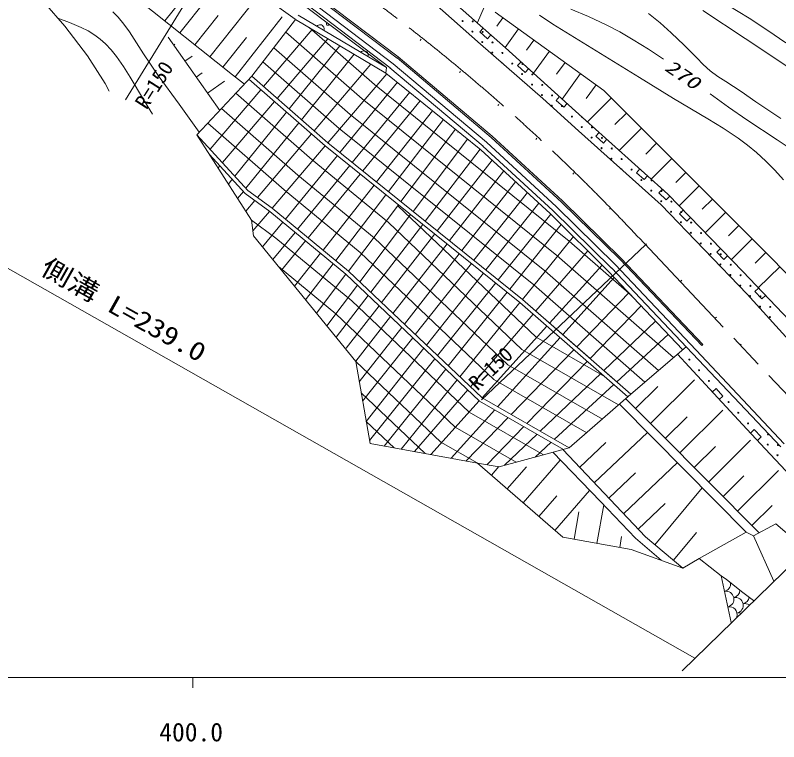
# Model space of a CAD drawing. Units: millimetres, scale not verified. Extents: x 40000 to 680000, y 20000 to 380000.
# Drawn here: x 450620 to 525351, y 198715 to 269808 of the extents above; entities that cross this region are included whole.
import ezdxf
from ezdxf.enums import TextEntityAlignment as Align

# ---------------------------------------------------------------- set-up
doc = ezdxf.new("R2010")
doc.units = ezdxf.units.MM
doc.header["$LTSCALE"] = 1000
doc.linetypes.add('CHAIN', pattern=[18.5, 12, -1.5, 3.5, -1.5])
for name, color, linetype, lineweight in [('M-BGD', 7, 'Continuous', 13), ('M-BMK', 2, 'CHAIN', 13), ('M-STR-HTXT', 7, 'Continuous', 13), ('M-TTL-BAND', 7, 'Continuous', 13)]:
    doc.layers.add(name, color=color, linetype=linetype, lineweight=lineweight)
doc.styles.add('ＭＳ ゴシック', font='')
doc.styles.add('ＭＳ 明朝', font='')
doc.styles.get('ＭＳ ゴシック').set_extended_font_data('MS Gothic')
doc.styles.get('ＭＳ 明朝').set_extended_font_data('MS Mincho')

msp = doc.modelspace()

# ---------------------------------------------------------------- linework, layer by layer
at = {"layer": 'M-BGD'}
for p, q in [((472801, 280019), (461416, 261534)), ((478029, 269414), (470489, 274853)), ((466726, 268099), (471280, 273815)), ((471879, 263993), (460100, 273379)), ((491326, 273044), (498610, 266619)), ((465253, 269273), (467478, 272065)), ((469670, 265753), (474270, 271526)), ((479855, 271791), (487996, 265625)), ((479945, 271911), (488086, 265744)), ((522452, 269519), (518879, 271720)), ((453489, 271031), (455460, 268731)), ((479041, 270661), (486952, 264702)), ((479146, 270849), (487321, 264652)), ((479448, 271247), (487623, 265050)), ((496161, 266979), (491636, 270984)), ((496534, 270594), (495858, 269095)), ((460172, 270149), (460684, 269621)), ((468198, 266926), (470486, 269798)), ((486952, 264702), (478321, 269819)), ((497588, 270119), (508235, 262454)), ((503231, 268945), (501931, 269822)), ((505008, 270416), (506744, 269679)), ((513731, 269065), (512591, 269994)), ((517936, 270291), (522076, 267531)), ((454771, 269535), (455933, 269109)), ((455933, 269109), (457075, 268625)), ((460684, 269621), (461262, 268926)), ((472154, 263778), (476744, 269640)), ((478066, 269389), (473761, 263841)), ((486908, 264147), (478066, 269389)), ((498349, 269571), (497755, 268747)), ((506744, 269679), (508460, 268884)), ((514822, 268099), (513731, 269065)), ((524275, 268331), (522452, 269519)), ((455460, 268731), (457700, 265850)), ((457075, 268625), (457750, 268279)), ((461262, 268926), (461800, 268182)), ((474918, 262831), (479686, 268429)), ((479394, 268602), (485783, 263023)), ((496414, 268556), (496084, 268181)), ((499870, 268476), (498563, 266661)), ((507485, 266326), (503231, 268945)), ((508460, 268884), (509797, 268174)), ((526062, 267096), (524275, 268331)), ((457750, 268279), (458403, 267877)), ((458403, 267877), (458944, 267470)), ((461800, 268182), (463174, 266027)), ((470629, 260497), (465575, 267670)), ((470947, 264735), (473259, 267636)), ((477099, 268143), (484563, 261626)), ((496084, 268181), (496834, 267519)), ((496834, 267519), (497164, 267894)), ((509797, 268174), (511108, 267409)), ((516094, 266887), (514822, 268099)), ((458944, 267470), (459454, 267009)), ((459454, 267009), (460016, 266410)), ((466127, 266887), (466245, 266970)), ((476249, 261669), (481228, 267515)), ((477418, 260648), (482395, 266823)), ((490259, 267336), (490351, 267455)), ((502248, 261653), (496161, 266979)), ((501391, 267381), (500677, 266389)), ((511108, 267409), (512596, 266483)), ((517320, 265637), (516094, 266887)), ((522076, 267531), (526238, 264750)), ((460016, 266410), (460535, 265769)), ((475926, 266631), (483390, 260114)), ((498610, 266619), (506157, 259804)), ((502912, 266286), (501362, 264134)), ((511729, 263711), (507485, 266326)), ((512596, 266483), (514081, 265525)), ((457700, 265850), (459416, 263133)), ((460535, 265769), (461230, 264781)), ((463174, 266027), (464598, 263908)), ((467230, 265321), (467937, 265819)), ((478628, 259591), (483805, 265987)), ((487990, 265630), (497207, 257856)), ((488086, 265744), (497303, 257971)), ((517961, 264976), (517320, 265637)), ((461230, 264781), (461871, 263765)), ((474855, 265251), (482319, 258734)), ((479880, 258499), (485436, 265020)), ((486952, 264702), (486908, 264147)), ((487300, 264668), (496413, 256992)), ((487623, 265050), (496735, 257374)), ((500126, 265250), (499791, 264879)), ((499791, 264879), (500533, 264209)), ((500533, 264209), (500868, 264580)), ((504433, 265191), (503597, 264031)), ((518641, 264363), (517961, 264976)), ((464598, 263908), (466672, 261110)), ((468334, 263755), (468923, 264170)), ((473761, 263841), (468405, 258122)), ((473047, 263079), (471879, 263993)), ((473761, 263841), (481225, 257324)), ((473761, 263841), (481225, 257324)), ((481225, 257324), (486986, 264085)), ((486908, 264147), (496186, 256653)), ((494090, 264199), (494188, 264313)), ((505954, 264096), (504162, 261607)), ((519389, 263821), (518641, 264363)), ((520175, 263326), (519389, 263821)), ((459416, 263133), (459811, 262391)), ((461871, 263765), (463168, 261551)), ((469437, 262189), (471086, 263351)), ((473498, 263540), (480968, 257018)), ((482399, 256380), (488021, 263248)), ((515058, 261668), (511729, 263711)), ((521667, 262357), (520175, 263326)), ((469701, 256707), (474658, 262527)), ((485783, 263023), (504835, 247705)), ((507475, 263001), (506518, 261672)), ((508235, 262454), (515610, 255061)), ((523122, 261340), (521667, 262357)), ((472209, 262184), (479679, 255662)), ((483606, 255410), (489226, 262275)), ((484563, 261626), (503615, 246308)), ((505736, 258512), (502248, 261653)), ((503899, 261843), (503564, 261472)), ((508973, 261714), (506631, 259378)), ((518418, 259675), (515058, 261668)), ((518652, 262122), (520418, 260825)), ((463168, 261551), (464047, 260130)), ((466672, 261110), (468633, 258366)), ((470903, 255393), (475990, 261365)), ((484646, 254574), (490264, 261437)), ((497861, 260963), (497958, 261077)), ((503564, 261472), (504307, 260802)), ((504307, 260802), (504642, 261173)), ((520418, 260825), (522213, 259582)), ((525563, 259703), (523122, 261340)), ((470816, 260697), (478286, 254174)), ((472114, 254070), (477167, 260337)), ((483390, 260114), (502442, 244796)), ((485988, 253495), (491468, 260464)), ((510448, 260236), (509317, 259108)), ((487147, 252563), (492530, 259606)), ((506157, 259804), (514126, 252641)), ((519912, 258748), (518418, 259675)), ((522213, 259582), (525188, 257631)), ((469463, 259252), (476933, 252730)), ((473200, 252884), (478377, 259280)), ((482319, 258734), (501371, 243416)), ((488369, 251580), (493711, 258652)), ((511923, 258757), (509742, 256582)), ((521367, 257773), (519912, 258748)), ((468405, 258122), (473401, 252664)), ((468405, 258122), (473738, 249751)), ((468405, 258122), (473401, 252664)), ((474328, 251984), (479620, 258195)), ((497202, 257860), (504083, 251526)), ((497303, 257971), (504184, 251637)), ((513839, 251265), (505736, 258512)), ((507778, 258348), (507443, 257976)), ((507443, 257976), (508187, 257307)), ((481225, 257324), (500277, 242006)), ((481225, 257324), (500277, 242006)), ((489562, 250621), (494901, 257690)), ((496735, 257374), (503593, 251058)), ((501561, 257663), (501663, 257772)), ((508187, 257307), (508521, 257679)), ((513398, 257279), (512348, 256231)), ((522290, 257090), (521367, 257773)), ((523162, 256370), (522290, 257090)), ((525188, 257631), (528153, 255616)), ((475772, 250925), (480965, 257020)), ((480968, 257018), (500020, 241700)), ((490751, 249665), (496141, 256689)), ((496186, 256653), (502980, 250402)), ((496396, 257006), (503254, 250690)), ((524090, 255527), (523162, 256370)), ((469646, 256174), (473133, 252365)), ((477063, 249861), (482146, 256071)), ((479679, 255662), (487139, 249515)), ((491927, 248720), (497292, 255635)), ((514873, 255800), (512853, 253785)), ((470469, 254883), (470642, 255086)), ((478259, 248876), (483353, 255100)), ((515610, 255061), (523401, 247276)), ((524983, 254634), (524090, 255527)), ((478286, 254174), (485746, 248027)), ((479288, 248028), (484393, 254264)), ((493132, 247751), (498447, 254572)), ((505289, 254377), (505186, 254267)), ((511762, 254766), (511428, 254394)), ((511428, 254394), (512171, 253726)), ((512171, 253726), (512506, 254097)), ((516260, 254412), (515286, 253438)), ((525819, 253720), (524983, 254634)), ((471484, 253288), (471861, 253755)), ((494334, 246785), (499593, 253519)), ((473401, 252664), (475772, 250925)), ((473401, 252664), (475772, 250925)), ((476933, 252730), (484393, 246583)), ((480745, 246827), (485741, 253180)), ((513965, 252794), (513621, 252431)), ((514126, 252641), (514529, 252257)), ((517558, 253115), (515598, 251153)), ((472384, 251876), (472945, 252570)), ((473133, 252365), (475526, 250609)), ((481983, 245807), (486904, 252245)), ((495514, 245836), (500746, 252457)), ((513621, 252431), (514345, 251742)), ((514345, 251742), (514690, 252104)), ((514529, 252257), (521823, 244731)), ((473176, 250632), (474068, 251679)), ((483232, 244778), (488128, 251261)), ((488052, 251159), (501596, 238302)), ((496686, 244893), (501856, 251436)), ((504079, 251529), (509826, 245900)), ((504184, 251637), (509931, 246007)), ((522256, 242504), (513839, 251265)), ((518857, 251817), (517866, 250826)), ((473877, 248701), (475512, 250620)), ((475526, 250609), (482967, 244478)), ((475772, 250925), (483232, 244778)), ((475772, 250925), (483232, 244778)), ((502980, 250402), (508689, 244743)), ((503243, 250700), (508996, 245063)), ((503593, 251058), (509346, 245420)), ((508882, 250942), (508777, 250835)), ((516004, 250734), (515645, 250386)), ((515645, 250386), (516341, 249668)), ((520155, 250520), (518154, 248517)), ((473738, 249751), (476131, 247995)), ((473738, 249751), (473940, 248225)), ((484348, 243718), (489321, 250302)), ((497895, 243921), (503039, 250344)), ((516341, 249668), (516700, 250016)), ((474830, 247133), (476810, 249551)), ((485412, 242708), (490507, 249348)), ((487139, 249515), (500219, 237098)), ((499021, 243016), (504069, 249323)), ((521454, 249222), (520443, 248210)), ((483948, 235941), (473940, 248225)), ((475829, 245907), (478005, 248566)), ((486477, 241697), (491681, 248404)), ((500277, 242006), (505256, 248146)), ((476131, 247995), (483572, 241864)), ((476689, 244852), (479035, 247718)), ((485746, 248027), (498826, 235610)), ((487592, 240639), (492886, 247435)), ((504835, 247705), (510962, 242345)), ((512406, 247442), (512301, 247335)), ((522752, 247925), (520709, 245880)), ((512301, 247335), (496242, 232173)), ((501576, 240869), (506655, 246760)), ((519651, 246972), (519292, 246624)), ((519292, 246624), (519988, 245905)), ((523401, 247276), (528859, 241742)), ((477963, 243288), (480498, 246512)), ((484393, 246583), (497473, 234166)), ((488707, 239580), (494087, 246469)), ((503615, 246308), (515043, 236309)), ((509822, 245903), (517808, 237494)), ((509931, 246007), (517916, 237597)), ((519988, 245905), (520347, 246253)), ((524084, 246584), (523046, 245560)), ((476389, 245219), (481994, 240601)), ((479044, 241961), (481740, 245489)), ((489772, 238569), (495266, 245522)), ((502929, 239685), (508061, 245365)), ((509346, 245420), (517283, 237042)), ((525448, 245201), (523350, 243131)), ((480113, 240648), (482989, 244457)), ((482967, 244478), (496071, 232038)), ((483232, 244778), (496312, 232361)), ((483232, 244778), (496312, 232361)), ((490867, 237530), (496438, 244580)), ((502442, 244796), (513583, 235048)), ((508689, 244743), (515945, 237087)), ((508983, 245076), (516920, 236698)), ((521823, 244731), (529379, 236816)), ((504214, 238561), (509258, 244143)), ((515866, 243882), (515756, 243780)), ((481108, 239427), (484106, 243397)), ((491952, 236500), (497645, 243609)), ((501371, 243416), (512249, 233898)), ((523367, 243114), (523005, 242769)), ((482027, 238298), (485167, 242389)), ((493005, 235500), (498771, 242704)), ((505582, 237364), (510688, 242634)), ((525062, 239416), (522256, 242504)), ((523005, 242769), (523695, 242045)), ((523695, 242045), (524057, 242391)), ((483012, 237232), (486231, 241380)), ((483572, 241864), (495053, 230965)), ((494132, 234430), (500025, 241695)), ((500020, 241700), (510583, 232458)), ((500277, 242006), (506880, 236229)), ((500277, 242006), (510888, 232723)), ((506880, 236229), (511874, 241383)), ((481994, 240601), (493674, 229513)), ((483940, 235952), (487345, 240322)), ((495173, 233442), (501315, 240566)), ((519244, 240261), (519134, 240159)), ((484297, 233933), (488460, 239263)), ((496312, 232361), (502661, 239388)), ((508235, 235044), (513304, 239873)), ((528647, 235440), (525062, 239416)), ((509498, 233938), (514535, 238575)), ((484624, 232055), (489523, 238254)), ((497827, 231492), (503946, 238264)), ((501596, 238302), (508294, 234460)), ((484970, 230067), (490618, 237215)), ((499154, 230731), (505303, 237077)), ((500219, 237098), (509679, 231673)), ((510888, 232723), (516279, 237375)), ((517283, 237042), (525891, 227867)), ((517808, 237494), (517916, 237597)), ((521688, 237628), (521578, 237526)), ((485296, 228190), (491701, 236187)), ((516573, 235401), (515429, 236641)), ((520969, 232423), (516920, 236698)), ((483948, 235941), (492273, 228037)), ((483948, 235941), (485349, 227887)), ((498826, 235610), (508093, 230296)), ((500696, 229847), (506601, 235941)), ((521799, 229744), (516573, 235401)), ((486715, 227641), (492754, 235187)), ((501997, 229100), (507944, 234766)), ((508235, 235044), (510888, 232723)), ((488381, 227341), (493879, 234119)), ((497473, 234166), (506553, 228958)), ((512807, 229846), (517110, 234131)), ((503382, 228306), (509202, 233666)), ((511339, 231320), (513514, 233485)), ((519214, 233279), (518847, 232940)), ((519893, 232545), (519214, 233279)), ((484486, 232845), (490731, 226918)), ((489707, 227102), (494912, 233139)), ((510888, 232723), (504840, 227470)), ((519525, 232205), (519893, 232545)), ((525568, 227570), (520969, 232423)), ((491301, 226815), (496044, 232064)), ((496071, 232038), (504292, 227323)), ((496312, 232361), (504840, 227470)), ((496312, 232361), (504840, 227470)), ((509749, 231734), (513090, 228394)), ((513541, 229109), (510381, 232282)), ((493279, 226458), (497553, 231188)), ((495053, 230965), (502324, 226795)), ((515662, 226976), (519868, 231158)), ((494757, 226192), (498867, 230434)), ((514248, 228398), (516376, 230514)), ((484970, 230067), (487715, 227461)), ((493674, 229513), (499661, 226079)), ((496804, 225831), (500408, 229550)), ((524037, 227375), (521799, 229744)), ((498498, 225767), (501695, 228813)), ((507288, 224050), (512498, 228986)), ((523441, 219154), (513541, 229109)), ((522938, 229266), (522575, 228923)), ((523625, 228539), (522938, 229266)), ((492273, 228037), (495827, 225999)), ((501500, 226573), (503073, 228022)), ((505853, 225564), (508438, 228013)), ((513090, 228394), (522172, 219236)), ((518491, 224131), (522597, 228215)), ((523261, 228196), (523625, 228539)), ((485349, 227887), (495876, 225991)), ((504840, 227470), (497981, 225628)), ((512307, 218752), (504208, 227301)), ((517077, 225554), (519155, 227620)), ((530778, 220162), (524037, 227375)), ((503227, 227037), (507894, 222224)), ((497981, 225628), (495876, 225991)), ((504202, 218726), (495876, 225991)), ((500325, 222108), (503963, 226278)), ((510156, 221023), (515438, 226027)), ((497224, 224814), (497941, 225635)), ((498775, 223461), (500650, 225611)), ((508722, 222537), (511345, 225022)), ((521320, 221287), (525316, 225261)), ((519905, 222709), (521934, 224727)), ((513219, 217992), (517871, 223573)), ((501876, 220755), (503638, 222775)), ((503427, 219402), (506838, 223313)), ((507894, 222224), (511330, 218632)), ((511590, 219509), (514248, 222028)), ((505319, 218527), (505797, 221210)), ((507553, 218129), (508222, 221882)), ((522734, 219865), (524702, 221822)), ((525059, 220023), (522890, 218858)), ((528033, 217504), (525059, 220023)), ((515044, 216471), (517297, 219175)), ((522172, 219236), (517557, 216646)), ((522890, 218858), (522172, 219236)), ((510903, 217531), (504202, 218726)), ((509786, 217730), (509975, 218791)), ((511330, 218632), (513850, 216470)), ((515956, 215711), (512307, 218752)), ((522890, 218858), (524873, 214444)), ((515956, 215711), (510903, 217531)), ((517557, 216646), (515956, 215711)), ((519718, 214939), (517557, 216646)), ((520686, 210391), (519718, 214939)), ((519718, 214939), (520240, 214590)), ((520240, 214590), (521841, 213314)), ((521841, 213314), (522885, 212520))]:
    msp.add_line(p, q, dxfattribs=at)
for points in [[(480135, 268744), (480209, 268807), (480290, 268850), (480401, 268887), (480501, 268883), (480596, 268859), (480702, 268796), (480769, 268724), (480820, 268638), (480842, 268522), (480844, 268431), (480823, 268336)], [(484450, 266186), (484524, 266248), (484605, 266291), (484716, 266328), (484816, 266324), (484911, 266301), (485018, 266237), (485084, 266165), (485135, 266079), (485158, 265964), (485159, 265872), (485138, 265778)]]:
    msp.add_lwpolyline(points, dxfattribs=at)
for centre in [(494399, 269245), (495398, 269213), (495367, 268213), (496366, 268181), (496334, 267182), (497333, 267150), (497302, 266150), (498301, 266118), (499268, 265087), (500268, 265055), (500236, 264055), (501235, 264023), (501203, 263024), (502203, 262992), (502171, 261992), (503170, 261960), (503138, 260961), (504138, 260929), (505105, 259897), (506073, 258866), (507072, 258834), (507040, 257834), (508040, 257802), (508008, 256803), (509007, 256771), (508975, 255771), (509975, 255739), (510942, 254708), (511910, 253676), (512909, 253644), (512877, 252645), (513877, 252613), (513845, 251613), (514844, 251581), (514812, 250582), (515812, 250550), (515780, 249550), (516779, 249518), (516747, 248519), (517747, 248487), (517715, 247487), (518714, 247455), (518682, 246456), (519682, 246424), (519650, 245424), (520649, 245392), (520617, 244393), (521617, 244361), (521585, 243361), (522584, 243330), (522552, 242330), (523552, 242298), (523520, 241299), (524519, 241267), (524487, 240267), (516601, 236108), (517560, 235068), (518519, 234028), (520436, 231949), (521395, 230910), (522354, 229870), (524312, 228790), (524272, 227791), (525271, 227751), (525230, 226751)]:
    msp.add_circle(centre, 49.8, dxfattribs=at)
for centre, radius, start, end in [((481215, 268976), 150, 128.23605, 337.78483), ((498269, 265119), 49.8, 332.81409, 124.80786), ((504106, 259929), 49.8, 6.75598, 89.24048), ((506105, 259865), 49.8, 149.4928, 306.34875), ((493923, 258344), 49.8, 44.83447, 76.22168), ((509943, 254740), 49.8, 326.73096, 129.65991), ((519869, 214178), 775, 282.79028, 6.92334), ((520192, 212663), 775, 282.79028, 101.23987), ((520778, 213580), 775, 282.79028, 357.35815), ((521101, 212064), 775, 282.79028, 101.23987), ((522010, 211465), 775, 55.17603, 101.23987), ((521688, 212981), 775, 282.79028, 350.25415), ((520515, 211147), 775, 345.35571, 101.23987), ((521424, 210548), 775, 75.16492, 101.23987)]:
    msp.add_arc(centre, radius, start, end, dxfattribs=at)
at = {"layer": 'M-BMK'}
msp.add_line((511674, 248015), (534003, 224367), dxfattribs=at)
at = {"layer": 'M-BMK', "linetype": 'Continuous'}
msp.add_line((515885, 205643), (533981, 223298), dxfattribs=at)
at = {"layer": 'M-BMK'}
msp.add_arc((370980, 116735), 192430, 43.01752, 58.05298, dxfattribs=at)
at = {"layer": 'M-STR-HTXT'}
msp.add_line((517152, 206880), (437301, 252189), dxfattribs=at)
at = {"layer": 'M-TTL-BAND'}
for p, q in [((40000, 205000), (579000, 205000)), ((468000, 205000), (468000, 204000))]:
    msp.add_line(p, q, dxfattribs=at)

# ---------------------------------------------------------------- texts
at = {"layer": 'M-BGD', "style": 'ＭＳ ゴシック'}
for rotation, p in [(57.4, (463852, 260255)), (43.7, (496159, 232677))]:
    msp.add_text('R=150', height=1466, rotation=rotation, dxfattribs=at).set_placement(p, align=Align.BOTTOM_LEFT)
at = {"layer": 'M-BGD', "style": 'ＭＳ 明朝', "oblique": 15, "width": 1.35}
msp.add_text('270', height=1320, rotation=325.6, dxfattribs=at).set_placement((513858, 264165), align=Align.BOTTOM_LEFT)
at = {"layer": 'M-STR-HTXT', "style": 'ＭＳ ゴシック', "width": 1.2}
msp.add_text('側溝 L=239.0', height=1833, rotation=330.7, dxfattribs=at).set_placement((452688, 244115), align=Align.BOTTOM_LEFT)
at = {"layer": 'M-TTL-BAND', "style": 'ＭＳ ゴシック'}
msp.add_text('400.0', height=1833, dxfattribs=at).set_placement((464719, 198195), align=Align.BOTTOM_LEFT)

doc.saveas('drawing.dxf')
